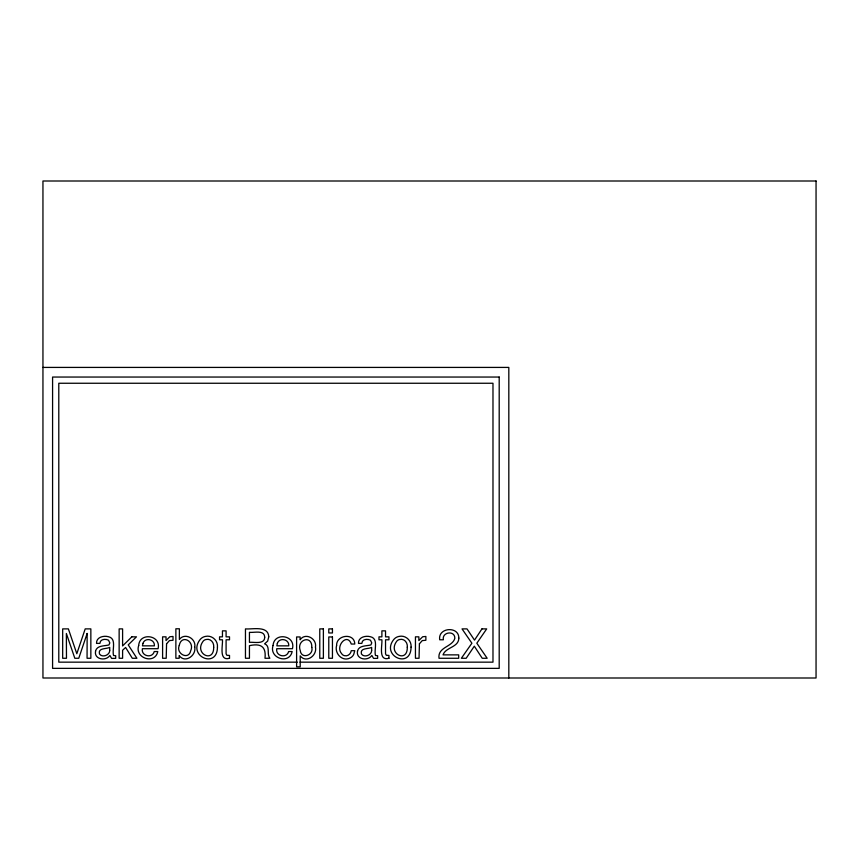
<?xml version="1.0" encoding="UTF-8"?>
<svg xmlns="http://www.w3.org/2000/svg" width="859" height="859" viewBox="0 0 859 859"><rect width="100%" height="100%" fill="white"/><g stroke="black" fill="none" stroke-linecap="round" stroke-linejoin="round"><path stroke-width="1.29" d="M42.95 367.416L508.818 367.416L508.818 677.998M297.332 662.16L58.788 662.16L58.788 383.254L492.98 383.254L492.98 662.16L300.006 662.16M87.146 633.48L87.06 658.273L90.85 658.273L90.85 628.885L85.202 628.885L76.816 653.731L68.376 628.885L62.675 628.885L62.675 658.273L66.476 658.273L66.368 633.48L74.819 658.273L78.76 658.273L87.146 633.48M311.796 647.428C313.954 655.374 301.316 659.583 300.253 650.607C296.205 639.536 312.343 634.414 311.796 647.428M179.284 645.388C175.558 653.699 188.733 660.55 190.687 650.757C195.014 641.201 181.399 634.028 179.284 645.388M194.735 647.149C196.421 655.664 184.792 663.706 179.187 655.535L179.187 658.273L175.87 658.273L175.87 628.777L179.37 628.777L179.37 639.45C184.835 632.17 196.432 638.645 194.735 647.149M217.445 647.106C217.295 669.526 186.918 655.932 200.222 639.429A8.848 8.848 0 0 1 205.387 636.422C211.84 634.812 218.165 640.546 217.445 647.106M336.599 645.485C334.269 653.527 342.591 662.3 350.483 657.79A7.355 7.355 0 0 0 353.725 654.375L354.767 650.692L351.267 650.692C350.848 653.914 347.852 656.534 344.545 655.675A4.413 4.413 0 0 1 341.624 653.613C334.978 646.333 347.272 632.299 351.267 644.046L354.767 644.046C354.627 632.578 336.245 634.715 336.599 645.485M411.064 647.106C410.903 669.526 380.526 655.932 393.83 639.429A8.848 8.848 0 0 1 399.006 636.422C405.448 634.812 411.783 640.546 411.064 647.106M138.686 645.506C134.358 658.155 154.974 664.93 157.777 651.551L154.233 651.551C152.494 658.681 140.908 656.308 142.369 648.706L158.077 648.706C161.513 635.091 139.534 631.837 138.686 645.506M273.065 645.506C268.738 658.155 289.365 664.93 292.157 651.551L288.624 651.551C286.874 658.681 275.288 656.308 276.759 648.706L292.457 648.706C295.904 635.091 273.914 631.837 273.065 645.506M315.468 647.085C317.358 655.535 306.148 663.663 300.21 655.868L300.21 666.82L296.602 666.82L296.602 636.949L300.102 636.949L300.102 639.783C305.321 632.117 317.057 638.602 315.468 647.085M264.712 637.185C264.787 644.798 253.877 641.813 249.443 642.349L249.443 632.299C253.867 632.986 264.518 629.593 264.712 637.185M95.542 651.24C93.867 659.497 105.979 661.484 109.898 655.438L111.606 658.402L115.697 658.37L115.697 655.718L113.549 655.492C111.842 649.758 117.06 638.452 108.255 636.68C103.467 635.37 96.122 637.281 96.53 643.391L99.891 643.391C99.977 639.064 105.507 638.602 108.502 640.191L109.812 642.865L108.953 644.948C104.487 646.14 96.745 645.249 95.542 651.24M357.494 651.24C355.819 659.497 367.92 661.484 371.84 655.438L373.558 658.402L377.638 658.37L377.638 655.718L375.49 655.492C373.783 649.758 379.002 638.452 370.208 636.68C365.408 635.37 358.074 637.281 358.471 643.391L361.832 643.391C361.929 639.064 367.448 638.602 370.454 640.191L371.764 642.865L370.895 644.948C366.428 646.14 358.697 645.249 357.494 651.24M458.824 638.108C458.781 647.461 445.671 647.085 443.029 654.869L458.685 654.869L458.685 658.273L439.013 658.273C437.499 646.859 452.586 647.085 454.841 638.269C454.98 630.13 441.709 631.913 443.373 639.783L439.711 639.783C437.703 627.306 459.039 625.835 458.824 638.108M213.687 647.214C214.02 663.438 194.359 653.924 202.681 641.888A4.896 4.896 0 0 1 205.945 639.525C210.627 638.183 214.288 642.768 213.687 647.214M407.295 647.214C407.628 663.438 387.978 653.924 396.289 641.888A4.896 4.896 0 0 1 399.553 639.525C404.245 638.183 407.896 642.768 407.295 647.214M268.749 636.809L267.664 641.125L264.604 643.831C270.188 645.861 267.074 652.808 269.092 656.963L269.876 658.273L264.991 658.273C266.29 646.784 261.039 643.08 249.443 645.667L249.443 658.273L245.459 658.273L245.459 628.885C252.406 629.55 268.33 625.32 268.749 636.809M109.716 650.274C110.006 655.17 102.232 658.08 99.472 653.967C97.829 647.6 106.258 649.275 109.716 647.375L109.716 650.274M371.657 650.274C371.947 655.17 364.173 658.08 361.424 653.967C359.771 647.6 368.2 649.275 371.657 647.375L371.657 650.274M166.571 643.799L166.206 658.273L162.598 658.273L162.598 636.841L166.023 636.841L166.023 640.546L169.846 636.755L173.024 636.465L173.024 640.266L169.438 640.599L166.571 643.799M419.407 643.799L419.042 658.273L415.445 658.273L415.445 636.841L418.859 636.841L418.859 640.546L422.692 636.755L425.871 636.465L425.871 640.266L422.274 640.599L419.407 643.799M142.97 643.327L142.465 645.85L154.373 645.85C155.082 639.193 145.031 637.067 142.97 643.327M277.35 643.327L276.856 645.85L288.764 645.85C289.462 639.193 279.422 637.067 277.35 643.327M481.953 628.885L474.512 640.127L467.006 628.885L462.024 628.885L471.892 643.208L461.358 658.273L466.169 658.273L474.308 646.193L482.232 658.273L487.171 658.273L476.831 643.208L486.699 628.885L481.953 628.885M131.846 636.841L122.601 645.947L122.601 628.885L119.143 628.885L119.143 658.273L122.601 658.273L122.601 650.231L125.618 647.471L132.307 658.273L136.903 658.273L128.238 644.873L136.452 636.841L131.846 636.841M229.514 658.273C218.583 661.441 222.996 645.238 222.449 639.783L219.55 639.783L219.55 636.841L222.449 636.841L222.449 630.86L226.089 630.86L226.089 636.841L229.514 636.841L229.514 639.783L226.089 639.783L226.089 653.774L226.851 655.277L229.514 655.438L229.514 658.273M388.944 658.273C378.014 661.441 382.427 645.238 381.89 639.783L378.98 639.783L378.98 636.841L381.89 636.841L381.89 630.86L385.53 630.86L385.53 636.841L388.944 636.841L388.944 639.783L385.53 639.783L385.53 653.774L386.282 655.277L388.944 655.438L388.944 658.273M816.05 181.002L42.95 181.002L42.95 677.998L816.05 677.998L816.05 181.002M499.197 377.047L52.582 377.047L52.582 668.366L499.197 668.366L499.197 377.047M323.381 628.885L319.773 628.885L319.773 658.273L323.381 658.273L323.381 628.885M332.444 628.885L328.782 628.885L328.782 632.965L332.444 632.965L332.444 628.885M332.444 636.949L328.782 636.949L328.782 658.273L332.444 658.273L332.444 636.949"/></g></svg>
